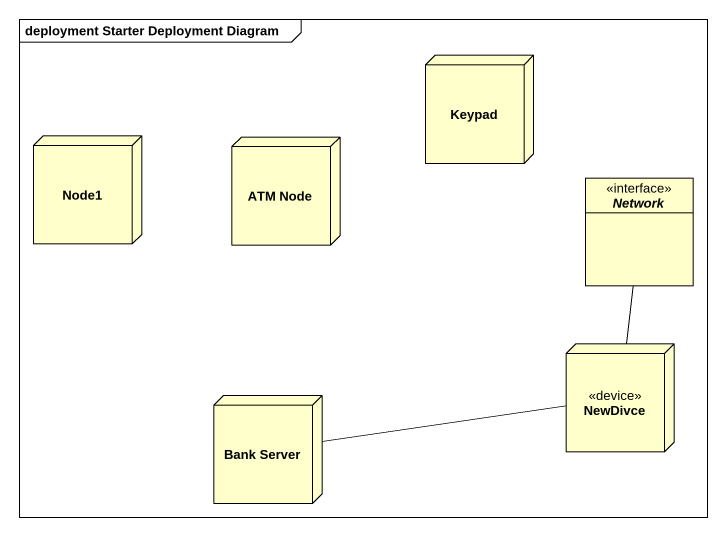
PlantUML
@startuml
mainframe deployment Starter Deployment Diagram
allowmixing
hide circle
hide empty members
node Keypad
node Node1
node "ATM Node" as ATM_Node
interface "Network" as Network_
node NewDivce <<device>>
node "Bank Server" as Bank_Server
NewDivce -up- Network_
Bank_Server -right- NewDivce
@enduml
